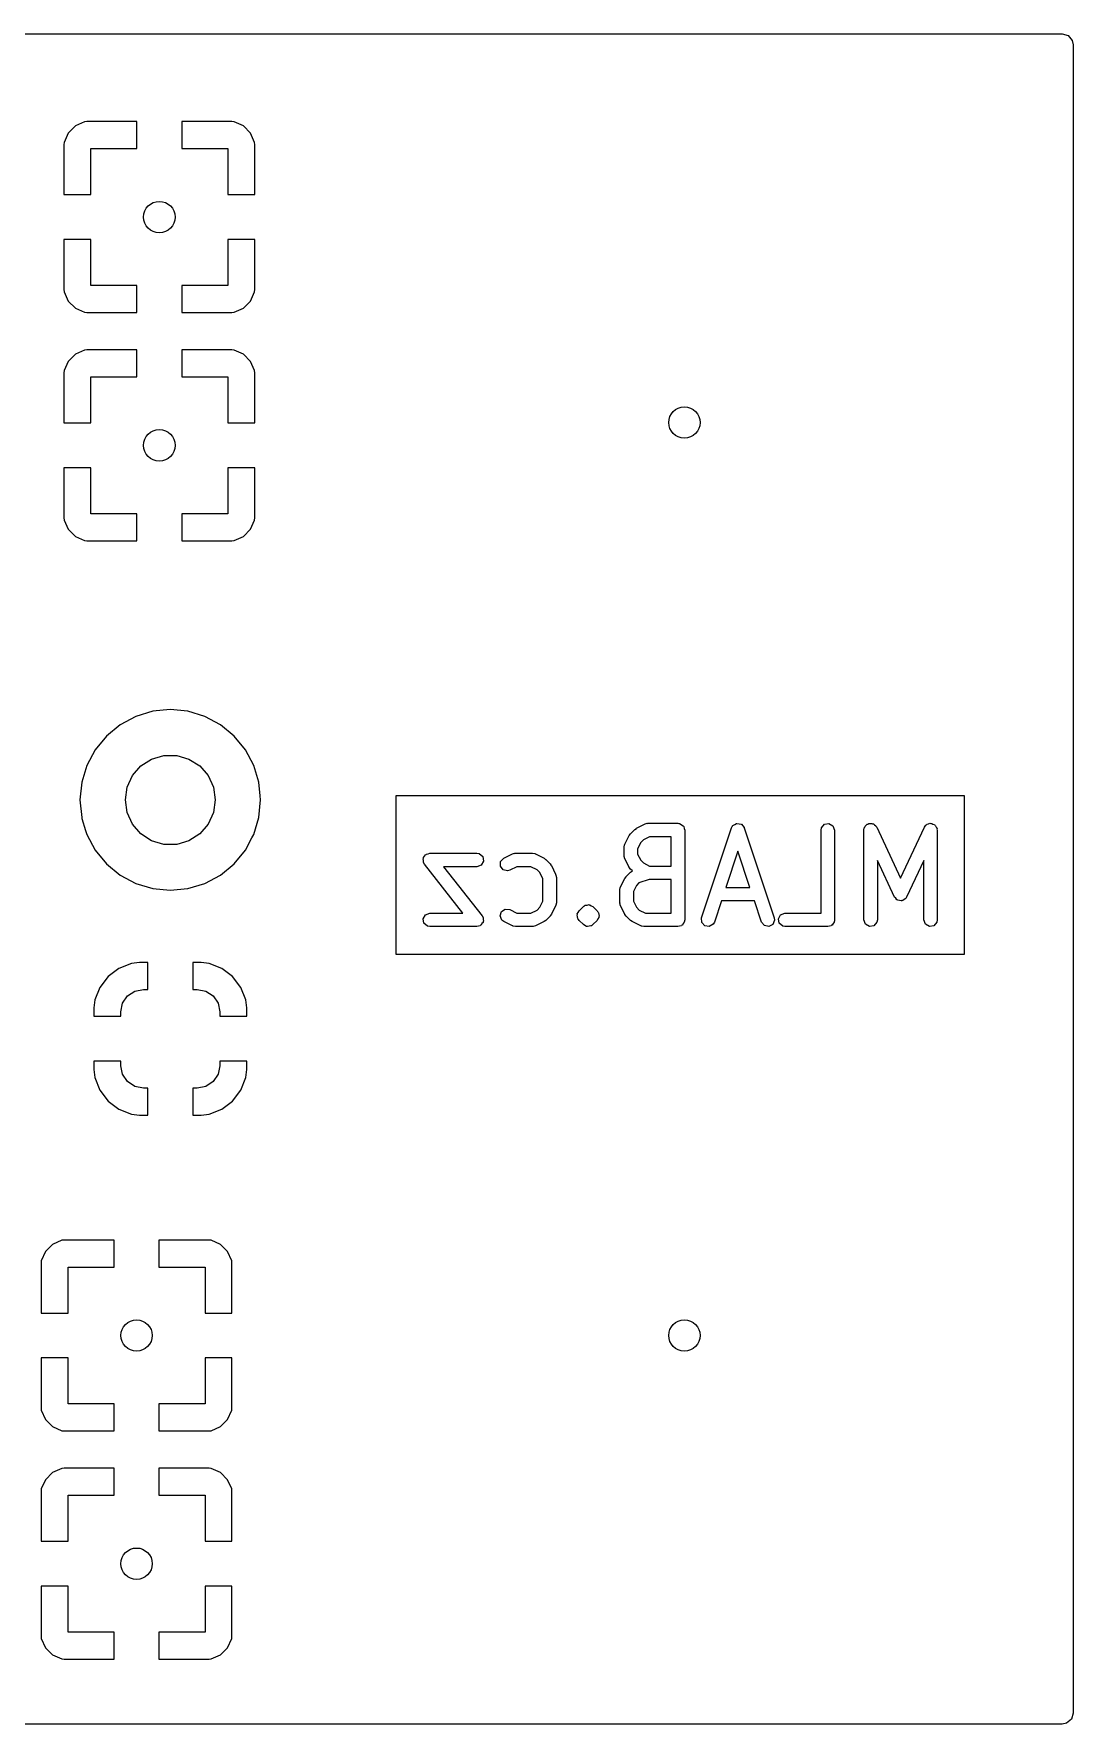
# Model space of a CAD drawing. Extents: x 4.43 to 5.97, y -4.57 to -3.83.
# Drawn here: x 5.515 to 5.97, y -4.57 to -3.83 of the extents above; entities that cross this region are included whole.
import ezdxf

# ---------------------------------------------------------------- set-up
doc = ezdxf.new("R2010")
doc.units = 0
doc.header["$MEASUREMENT"] = 0
doc.layers.add('BLACK', color=7, linetype='CONTINUOUS')

msp = doc.modelspace()

# ---------------------------------------------------------------- linework, layer by layer
at = {"layer": 'BLACK', "linetype": 'CONTINUOUS'}
for p, q in [((4.43459, -3.8297), (5.96541, -3.8297)), ((5.96541, -3.8297), (5.96805, -3.83048)), ((5.96805, -3.83048), (5.96985, -3.83256)), ((5.96985, -3.83256), (5.9703, -3.83459)), ((5.9703, -3.83459), (5.9703, -4.56541)), ((5.53009, -3.87321), (5.5283, -3.87725)), ((5.53321, -3.87009), (5.53009, -3.87321)), ((5.53009, -3.87321), (5.53009, -3.87321)), ((5.53725, -3.8683), (5.53321, -3.87009)), ((5.53321, -3.87009), (5.53321, -3.87009)), ((5.53824, -3.86819), (5.53725, -3.8683)), ((5.53725, -3.8683), (5.53725, -3.8683)), ((5.56016, -3.86819), (5.53824, -3.86819)), ((5.53824, -3.86819), (5.53824, -3.86819)), ((5.56016, -3.88), (5.56016, -3.86819)), ((5.60176, -3.86819), (5.57984, -3.86819)), ((5.57984, -3.86819), (5.57984, -3.88)), ((5.60275, -3.8683), (5.60176, -3.86819)), ((5.60679, -3.87009), (5.60275, -3.8683)), ((5.60991, -3.87321), (5.60679, -3.87009)), ((5.60679, -3.87009), (5.60679, -3.87009)), ((5.6117, -3.87725), (5.60991, -3.87321)), ((5.60991, -3.87321), (5.60991, -3.87321)), ((5.5283, -3.87725), (5.52819, -3.87824)), ((5.52819, -3.87824), (5.52819, -3.90016)), ((5.5283, -3.87725), (5.5283, -3.87725)), ((5.54, -3.90016), (5.54, -3.88)), ((5.54, -3.88), (5.56016, -3.88)), ((5.57984, -3.88), (5.6, -3.88)), ((5.6, -3.88), (5.6, -3.90016)), ((5.61181, -3.87824), (5.6117, -3.87725)), ((5.6117, -3.87725), (5.6117, -3.87725)), ((5.61181, -3.90016), (5.61181, -3.87824)), ((5.61181, -3.87824), (5.61181, -3.87824)), ((5.52819, -3.90016), (5.54, -3.90016)), ((5.6, -3.90016), (5.61181, -3.90016)), ((5.52819, -3.91984), (5.52819, -3.94176)), ((5.54, -3.91984), (5.52819, -3.91984)), ((5.54, -3.94), (5.54, -3.91984)), ((5.61181, -3.91984), (5.6, -3.91984)), ((5.6, -3.91984), (5.6, -3.94)), ((5.61181, -3.94176), (5.61181, -3.91984)), ((5.52819, -3.94176), (5.52819, -3.94176)), ((5.52819, -3.94176), (5.5283, -3.94275)), ((5.5283, -3.94275), (5.5283, -3.94275)), ((5.5283, -3.94275), (5.53009, -3.94679)), ((5.53009, -3.94679), (5.53009, -3.94679)), ((5.53009, -3.94679), (5.53321, -3.94991)), ((5.56016, -3.94), (5.54, -3.94)), ((5.56016, -3.95181), (5.56016, -3.94)), ((5.6, -3.94), (5.57984, -3.94)), ((5.57984, -3.94), (5.57984, -3.95181)), ((5.60679, -3.94991), (5.60991, -3.94679)), ((5.60991, -3.94679), (5.6117, -3.94275)), ((5.60991, -3.94679), (5.60991, -3.94679)), ((5.6117, -3.94275), (5.61181, -3.94176)), ((5.6117, -3.94275), (5.6117, -3.94275)), ((5.61181, -3.94176), (5.61181, -3.94176)), ((5.53321, -3.94991), (5.53321, -3.94991)), ((5.53321, -3.94991), (5.53725, -3.9517)), ((5.53725, -3.9517), (5.53824, -3.95181)), ((5.53824, -3.95181), (5.56016, -3.95181)), ((5.56016, -3.95181), (5.56016, -3.95181)), ((5.57984, -3.95181), (5.60176, -3.95181)), ((5.60176, -3.95181), (5.60275, -3.9517)), ((5.60176, -3.95181), (5.60176, -3.95181)), ((5.60275, -3.9517), (5.60679, -3.94991)), ((5.60275, -3.9517), (5.60275, -3.9517)), ((5.60679, -3.94991), (5.60679, -3.94991)), ((5.53725, -3.9683), (5.53321, -3.97009)), ((5.53824, -3.96819), (5.53725, -3.9683)), ((5.53725, -3.9683), (5.53725, -3.9683)), ((5.56016, -3.96819), (5.53824, -3.96819)), ((5.53824, -3.96819), (5.53824, -3.96819)), ((5.56016, -3.98), (5.56016, -3.96819)), ((5.60176, -3.96819), (5.57984, -3.96819)), ((5.57984, -3.96819), (5.57984, -3.98)), ((5.60275, -3.9683), (5.60176, -3.96819)), ((5.60679, -3.97009), (5.60275, -3.9683)), ((5.53009, -3.97321), (5.5283, -3.97725)), ((5.53321, -3.97009), (5.53009, -3.97321)), ((5.53009, -3.97321), (5.53009, -3.97321)), ((5.53321, -3.97009), (5.53321, -3.97009)), ((5.60991, -3.97321), (5.60679, -3.97009)), ((5.60679, -3.97009), (5.60679, -3.97009)), ((5.6117, -3.97725), (5.60991, -3.97321)), ((5.60991, -3.97321), (5.60991, -3.97321)), ((5.5283, -3.97725), (5.52819, -3.97824)), ((5.52819, -3.97824), (5.52819, -4.00016)), ((5.5283, -3.97725), (5.5283, -3.97725)), ((5.54, -4.00016), (5.54, -3.98)), ((5.54, -3.98), (5.56016, -3.98)), ((5.57984, -3.98), (5.6, -3.98)), ((5.6, -3.98), (5.6, -4.00016)), ((5.61181, -3.97824), (5.6117, -3.97725)), ((5.6117, -3.97725), (5.6117, -3.97725)), ((5.61181, -4.00016), (5.61181, -3.97824)), ((5.61181, -3.97824), (5.61181, -3.97824)), ((5.52819, -4.00016), (5.54, -4.00016)), ((5.6, -4.00016), (5.61181, -4.00016)), ((5.52819, -4.01984), (5.52819, -4.04176)), ((5.54, -4.01984), (5.52819, -4.01984)), ((5.54, -4.04), (5.54, -4.01984)), ((5.61181, -4.01984), (5.6, -4.01984)), ((5.6, -4.01984), (5.6, -4.04)), ((5.61181, -4.04176), (5.61181, -4.01984)), ((5.52819, -4.04176), (5.52819, -4.04176)), ((5.52819, -4.04176), (5.5283, -4.04275)), ((5.5283, -4.04275), (5.5283, -4.04275)), ((5.5283, -4.04275), (5.53009, -4.04679)), ((5.56016, -4.04), (5.54, -4.04)), ((5.56016, -4.05181), (5.56016, -4.04)), ((5.6, -4.04), (5.57984, -4.04)), ((5.57984, -4.04), (5.57984, -4.05181)), ((5.60991, -4.04679), (5.6117, -4.04275)), ((5.6117, -4.04275), (5.61181, -4.04176)), ((5.6117, -4.04275), (5.6117, -4.04275)), ((5.61181, -4.04176), (5.61181, -4.04176)), ((5.53009, -4.04679), (5.53009, -4.04679)), ((5.53009, -4.04679), (5.53321, -4.04991)), ((5.53321, -4.04991), (5.53321, -4.04991)), ((5.53321, -4.04991), (5.53725, -4.0517)), ((5.60275, -4.0517), (5.60679, -4.04991)), ((5.60679, -4.04991), (5.60991, -4.04679)), ((5.60679, -4.04991), (5.60679, -4.04991)), ((5.60991, -4.04679), (5.60991, -4.04679)), ((5.53725, -4.0517), (5.53824, -4.05181)), ((5.53824, -4.05181), (5.56016, -4.05181)), ((5.56016, -4.05181), (5.56016, -4.05181)), ((5.57984, -4.05181), (5.60176, -4.05181)), ((5.60176, -4.05181), (5.60275, -4.0517)), ((5.60176, -4.05181), (5.60176, -4.05181)), ((5.60275, -4.0517), (5.60275, -4.0517)), ((5.55281, -4.13244), (5.54682, -4.13737)), ((5.55966, -4.12879), (5.55281, -4.13244)), ((5.55281, -4.13244), (5.55281, -4.13244)), ((5.56708, -4.12653), (5.55966, -4.12879)), ((5.5748, -4.12577), (5.56708, -4.12653)), ((5.58252, -4.12653), (5.5748, -4.12577)), ((5.58995, -4.12879), (5.58252, -4.12653)), ((5.58252, -4.12653), (5.58252, -4.12653)), ((5.59679, -4.13244), (5.58995, -4.12879)), ((5.58995, -4.12879), (5.58995, -4.12879)), ((5.60279, -4.13737), (5.59679, -4.13244)), ((5.59679, -4.13244), (5.59679, -4.13244)), ((5.54682, -4.13737), (5.54189, -4.14336)), ((5.60771, -4.14336), (5.60279, -4.13737)), ((5.54189, -4.14336), (5.53824, -4.15021)), ((5.54189, -4.14336), (5.54189, -4.14336)), ((5.56663, -4.14745), (5.572, -4.14587)), ((5.572, -4.14587), (5.5776, -4.14587)), ((5.5776, -4.14587), (5.58298, -4.14745)), ((5.61137, -4.15021), (5.60771, -4.14336)), ((5.60771, -4.14336), (5.60771, -4.14336)), ((5.53824, -4.15021), (5.53598, -4.15763)), ((5.55592, -4.15981), (5.55824, -4.15471)), ((5.55824, -4.15471), (5.56191, -4.15048)), ((5.56191, -4.15048), (5.56663, -4.14745)), ((5.58298, -4.14745), (5.58769, -4.15048)), ((5.58769, -4.15048), (5.59136, -4.15471)), ((5.59136, -4.15471), (5.59369, -4.15981)), ((5.61362, -4.15763), (5.61137, -4.15021)), ((5.61137, -4.15021), (5.61137, -4.15021)), ((5.61137, -4.15021), (5.61137, -4.15021)), ((5.53598, -4.15763), (5.53522, -4.16535)), ((5.55512, -4.16535), (5.55592, -4.15981)), ((5.59369, -4.15981), (5.59449, -4.16535)), ((5.61421, -4.16358), (5.61362, -4.15763)), ((5.53522, -4.16535), (5.53598, -4.17308)), ((5.55592, -4.1709), (5.55512, -4.16535)), ((5.59449, -4.16535), (5.59369, -4.1709)), ((5.61362, -4.17308), (5.61438, -4.16535)), ((5.61438, -4.16535), (5.61421, -4.16358)), ((5.92267, -4.16358), (5.67353, -4.16358)), ((5.67353, -4.16358), (5.67353, -4.23287)), ((5.92267, -4.23287), (5.92267, -4.16358)), ((5.53598, -4.17308), (5.5361, -4.17347)), ((5.5361, -4.17347), (5.53768, -4.17868)), ((5.55824, -4.176), (5.55592, -4.1709)), ((5.56191, -4.18023), (5.55824, -4.176)), ((5.59136, -4.176), (5.58769, -4.18023)), ((5.59369, -4.1709), (5.59136, -4.176)), ((5.61137, -4.1805), (5.61362, -4.17308)), ((5.77899, -4.17777), (5.78274, -4.1759)), ((5.78274, -4.1759), (5.78373, -4.1756)), ((5.78373, -4.1756), (5.7839, -4.17564)), ((5.7839, -4.17564), (5.78406, -4.17558)), ((5.78406, -4.17558), (5.79719, -4.17558)), ((5.79719, -4.17558), (5.79757, -4.17565)), ((5.79757, -4.17565), (5.7977, -4.17563)), ((5.7977, -4.17563), (5.79781, -4.17569)), ((5.79781, -4.17569), (5.7982, -4.17576)), ((5.7982, -4.17576), (5.79879, -4.17625)), ((5.79879, -4.17625), (5.79945, -4.17664)), ((5.79945, -4.17664), (5.79954, -4.17689)), ((5.79954, -4.17689), (5.79974, -4.17706)), ((5.82063, -4.1776), (5.82112, -4.1767)), ((5.82112, -4.1767), (5.82119, -4.17666)), ((5.82119, -4.17666), (5.82123, -4.17658)), ((5.82123, -4.17658), (5.82205, -4.17613)), ((5.82205, -4.17613), (5.82284, -4.17564)), ((5.82284, -4.17564), (5.82293, -4.17566)), ((5.82293, -4.17566), (5.823, -4.17562)), ((5.823, -4.17562), (5.82392, -4.1758)), ((5.82392, -4.1758), (5.82484, -4.17594)), ((5.82484, -4.17594), (5.8249, -4.176)), ((5.8249, -4.176), (5.82498, -4.17602)), ((5.82498, -4.17602), (5.82556, -4.17675)), ((5.82556, -4.17675), (5.82618, -4.17745)), ((5.86003, -4.17753), (5.86133, -4.17598)), ((5.86133, -4.17598), (5.86332, -4.17563)), ((5.86332, -4.17563), (5.86507, -4.17664)), ((5.86507, -4.17664), (5.86576, -4.17854)), ((5.87903, -4.17722), (5.87913, -4.17684)), ((5.87913, -4.17684), (5.87966, -4.17647)), ((5.87966, -4.17647), (5.88008, -4.17598)), ((5.88008, -4.17598), (5.88046, -4.17591)), ((5.88046, -4.17591), (5.88079, -4.17568)), ((5.88079, -4.17568), (5.88143, -4.17574)), ((5.88143, -4.17574), (5.88207, -4.17563)), ((5.88207, -4.17563), (5.88241, -4.17583)), ((5.88241, -4.17583), (5.8828, -4.17586)), ((5.8828, -4.17586), (5.88326, -4.17632)), ((5.88326, -4.17632), (5.88381, -4.17664)), ((5.88381, -4.17664), (5.88395, -4.17701)), ((5.90512, -4.17729), (5.90571, -4.17645)), ((5.90571, -4.17645), (5.90607, -4.17628)), ((5.90607, -4.17628), (5.90632, -4.17598)), ((5.90632, -4.17598), (5.90696, -4.17587)), ((5.90696, -4.17587), (5.90754, -4.17559)), ((5.90754, -4.17559), (5.90792, -4.1757)), ((5.90792, -4.1757), (5.90831, -4.17563)), ((5.90831, -4.17563), (5.90887, -4.17595)), ((5.90887, -4.17595), (5.90949, -4.17612)), ((5.90949, -4.17612), (5.90972, -4.17644)), ((5.90972, -4.17644), (5.91006, -4.17664)), ((5.91006, -4.17664), (5.91028, -4.17724)), ((5.53768, -4.17868), (5.53824, -4.1805)), ((5.53824, -4.1805), (5.54189, -4.18734)), ((5.56663, -4.18326), (5.56191, -4.18023)), ((5.572, -4.18484), (5.56663, -4.18326)), ((5.58298, -4.18326), (5.5776, -4.18484)), ((5.58769, -4.18023), (5.58298, -4.18326)), ((5.60771, -4.18734), (5.61056, -4.18201)), ((5.61056, -4.18201), (5.61137, -4.1805)), ((5.61137, -4.1805), (5.61137, -4.1805)), ((5.61137, -4.1805), (5.61137, -4.1805)), ((5.77392, -4.18471), (5.7758, -4.18097)), ((5.7758, -4.18097), (5.77633, -4.18026)), ((5.77633, -4.18026), (5.77635, -4.1802)), ((5.77635, -4.1802), (5.77823, -4.17832)), ((5.77823, -4.17832), (5.77895, -4.17782)), ((5.77895, -4.17782), (5.77899, -4.17777)), ((5.78087, -4.18403), (5.77952, -4.18673)), ((5.78206, -4.18284), (5.78087, -4.18403)), ((5.78476, -4.18149), (5.78206, -4.18284)), ((5.79424, -4.18149), (5.78476, -4.18149)), ((5.79424, -4.19433), (5.79424, -4.18149)), ((5.79974, -4.17706), (5.79988, -4.17782)), ((5.79988, -4.17782), (5.80014, -4.17854)), ((5.80014, -4.17854), (5.80014, -4.21791)), ((5.80751, -4.21697), (5.82063, -4.1776)), ((5.82618, -4.17745), (5.82618, -4.17754)), ((5.82618, -4.17754), (5.82624, -4.1776)), ((5.82624, -4.1776), (5.83936, -4.21697)), ((5.85985, -4.17854), (5.86003, -4.17753)), ((5.85985, -4.21495), (5.85985, -4.17854)), ((5.86576, -4.17854), (5.86576, -4.21791)), ((5.8786, -4.17854), (5.87878, -4.17753)), ((5.8786, -4.21791), (5.8786, -4.17854)), ((5.87878, -4.17753), (5.87903, -4.17722)), ((5.88395, -4.17701), (5.88423, -4.17729)), ((5.88423, -4.17729), (5.89468, -4.19968)), ((5.89468, -4.19968), (5.90512, -4.17729)), ((5.91028, -4.17724), (5.91065, -4.17777)), ((5.91065, -4.17777), (5.91062, -4.17817)), ((5.91062, -4.17817), (5.91075, -4.17854)), ((5.91075, -4.17854), (5.91075, -4.21791)), ((5.54189, -4.18734), (5.54189, -4.18734)), ((5.54189, -4.18734), (5.54682, -4.19334)), ((5.5776, -4.18484), (5.572, -4.18484)), ((5.60279, -4.19334), (5.60771, -4.18734)), ((5.68554, -4.19115), (5.6857, -4.19087)), ((5.68567, -4.19186), (5.68554, -4.19115)), ((5.6857, -4.19087), (5.68571, -4.19056)), ((5.68571, -4.19056), (5.68619, -4.19002)), ((5.68619, -4.19002), (5.68655, -4.1894)), ((5.68655, -4.1894), (5.68685, -4.18929)), ((5.68685, -4.18929), (5.68706, -4.18906)), ((5.68706, -4.18906), (5.68777, -4.18895)), ((5.68777, -4.18895), (5.68845, -4.18871)), ((5.68845, -4.18871), (5.70907, -4.18871)), ((5.70907, -4.18871), (5.71008, -4.18888)), ((5.71008, -4.18888), (5.71163, -4.19018)), ((5.71163, -4.19018), (5.71198, -4.19217)), ((5.71949, -4.19236), (5.72088, -4.19089)), ((5.72088, -4.19089), (5.72463, -4.18902)), ((5.72463, -4.18902), (5.72561, -4.18873)), ((5.72561, -4.18873), (5.72578, -4.18877)), ((5.72578, -4.18877), (5.72595, -4.18871)), ((5.72595, -4.18871), (5.73345, -4.18871)), ((5.73345, -4.18871), (5.73446, -4.18888)), ((5.73446, -4.18888), (5.73459, -4.189)), ((5.73459, -4.189), (5.73477, -4.18902)), ((5.73477, -4.18902), (5.73852, -4.19089)), ((5.73852, -4.19089), (5.73922, -4.19142)), ((5.73922, -4.19142), (5.73928, -4.19145)), ((5.73928, -4.19145), (5.74116, -4.19332)), ((5.77361, -4.18604), (5.77379, -4.18503)), ((5.77361, -4.18978), (5.77361, -4.18604)), ((5.77367, -4.18995), (5.77361, -4.18978)), ((5.77363, -4.19012), (5.77367, -4.18995)), ((5.77392, -4.19111), (5.77363, -4.19012)), ((5.77379, -4.18503), (5.7739, -4.18489)), ((5.7739, -4.18489), (5.77392, -4.18471)), ((5.7758, -4.19485), (5.77392, -4.19111)), ((5.77952, -4.18673), (5.77952, -4.18909)), ((5.77952, -4.18909), (5.78087, -4.19179)), ((5.78087, -4.19179), (5.78206, -4.19298)), ((5.82343, -4.18787), (5.81816, -4.2037)), ((5.82871, -4.2037), (5.82343, -4.18787)), ((5.54682, -4.19334), (5.55281, -4.19826)), ((5.55281, -4.19826), (5.55281, -4.19826)), ((5.55281, -4.19826), (5.55966, -4.20192)), ((5.58995, -4.20192), (5.59679, -4.19826)), ((5.59679, -4.19826), (5.60279, -4.19334)), ((5.68565, -4.19258), (5.68567, -4.19186)), ((5.68587, -4.193), (5.68565, -4.19258)), ((5.68589, -4.19314), (5.68587, -4.193)), ((5.68598, -4.19321), (5.68589, -4.19314)), ((5.68613, -4.19348), (5.68598, -4.19321)), ((5.703, -4.21495), (5.68613, -4.19348)), ((5.70907, -4.19461), (5.69453, -4.19461)), ((5.69453, -4.19461), (5.7114, -4.21608)), ((5.71097, -4.19392), (5.70907, -4.19461)), ((5.71198, -4.19217), (5.71097, -4.19392)), ((5.71937, -4.19438), (5.71949, -4.19236)), ((5.72057, -4.196), (5.71937, -4.19438)), ((5.72253, -4.19647), (5.72057, -4.196)), ((5.72352, -4.19618), (5.72253, -4.19647)), ((5.72664, -4.19461), (5.72352, -4.19618)), ((5.73275, -4.19461), (5.72664, -4.19461)), ((5.73545, -4.19596), (5.73275, -4.19461)), ((5.73664, -4.19716), (5.73545, -4.19596)), ((5.73799, -4.19986), (5.73664, -4.19716)), ((5.74116, -4.19332), (5.74166, -4.19404)), ((5.74166, -4.19404), (5.74171, -4.19409)), ((5.74171, -4.19409), (5.74359, -4.19784)), ((5.74359, -4.19784), (5.74388, -4.19882)), ((5.74388, -4.19882), (5.74384, -4.19899)), ((5.74384, -4.19899), (5.7439, -4.19916)), ((5.7439, -4.19916), (5.7439, -4.21041)), ((5.77392, -4.19971), (5.77445, -4.199)), ((5.77445, -4.199), (5.77448, -4.19895)), ((5.77448, -4.19895), (5.77635, -4.19707)), ((5.77585, -4.1949), (5.7758, -4.19485)), ((5.77635, -4.19562), (5.77585, -4.1949)), ((5.77721, -4.19648), (5.77635, -4.19562)), ((5.77635, -4.19707), (5.77719, -4.19648)), ((5.77719, -4.19648), (5.77721, -4.19648)), ((5.78206, -4.19298), (5.78476, -4.19433)), ((5.78476, -4.19433), (5.79424, -4.19433)), ((5.892, -4.20791), (5.88451, -4.19185)), ((5.88451, -4.19185), (5.88451, -4.21791)), ((5.90485, -4.19185), (5.89735, -4.20791)), ((5.90485, -4.21791), (5.90485, -4.19185)), ((5.55966, -4.20192), (5.55966, -4.20192)), ((5.55966, -4.20192), (5.55966, -4.20192)), ((5.55966, -4.20192), (5.56708, -4.20417)), ((5.56708, -4.20417), (5.5748, -4.20493)), ((5.5748, -4.20493), (5.58252, -4.20417)), ((5.58252, -4.20417), (5.58995, -4.20192)), ((5.73799, -4.20971), (5.73799, -4.19986)), ((5.77174, -4.20478), (5.77192, -4.20377)), ((5.77174, -4.21041), (5.77174, -4.20478)), ((5.77192, -4.20377), (5.77203, -4.20364)), ((5.77203, -4.20364), (5.77205, -4.20346)), ((5.77205, -4.20346), (5.77392, -4.19971)), ((5.77899, -4.20278), (5.77764, -4.20548)), ((5.77764, -4.20548), (5.77764, -4.20971)), ((5.78004, -4.20174), (5.77899, -4.20278)), ((5.78454, -4.20024), (5.78004, -4.20174)), ((5.79424, -4.20024), (5.78454, -4.20024)), ((5.79424, -4.21495), (5.79424, -4.20024)), ((5.81816, -4.2037), (5.82871, -4.2037)), ((5.71983, -4.21427), (5.72151, -4.21316)), ((5.72151, -4.21316), (5.72352, -4.21339)), ((5.72352, -4.21339), (5.72664, -4.21495)), ((5.73275, -4.21495), (5.73545, -4.2136)), ((5.73545, -4.2136), (5.73664, -4.21241)), ((5.73664, -4.21241), (5.73799, -4.20971)), ((5.74359, -4.21173), (5.74171, -4.21548)), ((5.74361, -4.21155), (5.74359, -4.21173)), ((5.74372, -4.21142), (5.74361, -4.21155)), ((5.7439, -4.21041), (5.74372, -4.21142)), ((5.75353, -4.21464), (5.75385, -4.21394)), ((5.75385, -4.21394), (5.75573, -4.21207)), ((5.75573, -4.21207), (5.75605, -4.21185)), ((5.75605, -4.21185), (5.75612, -4.21174)), ((5.75612, -4.21174), (5.75625, -4.2117)), ((5.75625, -4.2117), (5.75626, -4.2117)), ((5.75626, -4.2117), (5.75634, -4.2116)), ((5.75634, -4.2116), (5.75642, -4.21159)), ((5.75642, -4.21159), (5.75657, -4.21148)), ((5.75657, -4.21148), (5.75733, -4.21141)), ((5.75733, -4.21141), (5.75808, -4.21122)), ((5.75808, -4.21122), (5.7582, -4.21127)), ((5.7582, -4.21127), (5.75833, -4.21125)), ((5.75833, -4.21125), (5.75845, -4.21132)), ((5.75845, -4.21132), (5.75858, -4.2113)), ((5.75858, -4.2113), (5.75921, -4.21174)), ((5.75921, -4.21174), (5.75991, -4.21207)), ((5.75991, -4.21207), (5.76178, -4.21394)), ((5.76178, -4.21394), (5.762, -4.21426)), ((5.7718, -4.21057), (5.77174, -4.21041)), ((5.77176, -4.21074), (5.7718, -4.21057)), ((5.77205, -4.21173), (5.77176, -4.21074)), ((5.77392, -4.21548), (5.77205, -4.21173)), ((5.77764, -4.20971), (5.77899, -4.21241)), ((5.77899, -4.21241), (5.78019, -4.2136)), ((5.78019, -4.2136), (5.78289, -4.21495)), ((5.81619, -4.20961), (5.81311, -4.21884)), ((5.83068, -4.20961), (5.81619, -4.20961)), ((5.83376, -4.21884), (5.83068, -4.20961)), ((5.89254, -4.20845), (5.892, -4.20791)), ((5.89298, -4.20908), (5.89254, -4.20845)), ((5.89324, -4.20915), (5.89298, -4.20908)), ((5.89343, -4.20933), (5.89324, -4.20915)), ((5.89419, -4.2094), (5.89343, -4.20933)), ((5.89493, -4.2096), (5.89419, -4.2094)), ((5.89517, -4.20949), (5.89493, -4.2096)), ((5.89544, -4.20951), (5.89517, -4.20949)), ((5.89607, -4.20907), (5.89544, -4.20951)), ((5.89676, -4.20875), (5.89607, -4.20907)), ((5.89699, -4.20843), (5.89676, -4.20875)), ((5.89709, -4.20835), (5.89699, -4.20843)), ((5.89713, -4.20822), (5.89709, -4.20835)), ((5.89735, -4.20791), (5.89713, -4.20822)), ((5.68554, -4.21739), (5.68655, -4.21564)), ((5.68589, -4.21938), (5.68554, -4.21739)), ((5.68744, -4.22068), (5.68589, -4.21938)), ((5.68655, -4.21564), (5.68845, -4.21495)), ((5.68845, -4.22086), (5.68744, -4.22068)), ((5.68845, -4.21495), (5.703, -4.21495)), ((5.70907, -4.22086), (5.68845, -4.22086)), ((5.70975, -4.22061), (5.70907, -4.22086)), ((5.71047, -4.22051), (5.70975, -4.22061)), ((5.71068, -4.22028), (5.71047, -4.22051)), ((5.71097, -4.22017), (5.71068, -4.22028)), ((5.71133, -4.21954), (5.71097, -4.22017)), ((5.71181, -4.219), (5.71133, -4.21954)), ((5.7114, -4.21608), (5.71154, -4.21636)), ((5.71154, -4.21636), (5.71163, -4.21643)), ((5.71163, -4.21643), (5.71166, -4.21657)), ((5.71166, -4.21657), (5.71188, -4.21699)), ((5.71182, -4.21869), (5.71181, -4.219)), ((5.71198, -4.21842), (5.71182, -4.21869)), ((5.71188, -4.21699), (5.71186, -4.21771)), ((5.71186, -4.21771), (5.71198, -4.21842)), ((5.71925, -4.21621), (5.71983, -4.21427)), ((5.72005, -4.21806), (5.71925, -4.21621)), ((5.72088, -4.21867), (5.72005, -4.21806)), ((5.72463, -4.22055), (5.72088, -4.21867)), ((5.7248, -4.22057), (5.72463, -4.22055)), ((5.72494, -4.22068), (5.7248, -4.22057)), ((5.72595, -4.22086), (5.72494, -4.22068)), ((5.73345, -4.22086), (5.72595, -4.22086)), ((5.72664, -4.21495), (5.73275, -4.21495)), ((5.73361, -4.2208), (5.73345, -4.22086)), ((5.73378, -4.22084), (5.73361, -4.2208)), ((5.73477, -4.22055), (5.73378, -4.22084)), ((5.73852, -4.21867), (5.73477, -4.22055)), ((5.73856, -4.21863), (5.73852, -4.21867)), ((5.73928, -4.21812), (5.73856, -4.21863)), ((5.74116, -4.21624), (5.73928, -4.21812)), ((5.74119, -4.21619), (5.74116, -4.21624)), ((5.74171, -4.21548), (5.74119, -4.21619)), ((5.753, -4.21577), (5.75311, -4.21553)), ((5.7532, -4.21652), (5.753, -4.21577)), ((5.75309, -4.21527), (5.75353, -4.21464)), ((5.75311, -4.21553), (5.75309, -4.21527)), ((5.75327, -4.21728), (5.7532, -4.21652)), ((5.75349, -4.2176), (5.75327, -4.21728)), ((5.75352, -4.21773), (5.75349, -4.2176)), ((5.75363, -4.2178), (5.75352, -4.21773)), ((5.75386, -4.21812), (5.75363, -4.2178)), ((5.75573, -4.21999), (5.75386, -4.21812)), ((5.75643, -4.22032), (5.75573, -4.21999)), ((5.75705, -4.22076), (5.75643, -4.22032)), ((5.75719, -4.22075), (5.75705, -4.22076)), ((5.7573, -4.22081), (5.75719, -4.22075)), ((5.75744, -4.22079), (5.7573, -4.22081)), ((5.75756, -4.22085), (5.75744, -4.22079)), ((5.7583, -4.22065), (5.75756, -4.22085)), ((5.75907, -4.22058), (5.7583, -4.22065)), ((5.75922, -4.22048), (5.75907, -4.22058)), ((5.75929, -4.22046), (5.75922, -4.22048)), ((5.75938, -4.22036), (5.75929, -4.22046)), ((5.75951, -4.22033), (5.75938, -4.22036)), ((5.75938, -4.22036), (5.75938, -4.22036)), ((5.75959, -4.22022), (5.75951, -4.22033)), ((5.75991, -4.21999), (5.75959, -4.22022)), ((5.76178, -4.21812), (5.75991, -4.21999)), ((5.7621, -4.21742), (5.76178, -4.21812)), ((5.762, -4.21426), (5.76211, -4.21434)), ((5.76254, -4.2168), (5.7621, -4.21742)), ((5.76211, -4.21434), (5.76215, -4.21446)), ((5.76215, -4.21446), (5.76237, -4.21478)), ((5.76237, -4.21478), (5.76244, -4.21555)), ((5.76244, -4.21555), (5.76263, -4.21629)), ((5.76263, -4.21629), (5.76252, -4.21653)), ((5.76252, -4.21653), (5.76254, -4.2168)), ((5.77397, -4.21552), (5.77392, -4.21548)), ((5.77448, -4.21624), (5.77397, -4.21552)), ((5.77635, -4.21812), (5.77448, -4.21624)), ((5.77641, -4.21815), (5.77635, -4.21812)), ((5.77712, -4.21867), (5.77641, -4.21815)), ((5.78087, -4.22055), (5.77712, -4.21867)), ((5.78104, -4.22057), (5.78087, -4.22055)), ((5.78118, -4.22068), (5.78104, -4.22057)), ((5.78219, -4.22086), (5.78118, -4.22068)), ((5.79719, -4.22086), (5.78219, -4.22086)), ((5.78289, -4.21495), (5.79424, -4.21495)), ((5.79791, -4.2206), (5.79719, -4.22086)), ((5.79866, -4.22046), (5.79791, -4.2206)), ((5.79884, -4.22026), (5.79866, -4.22046)), ((5.79909, -4.22017), (5.79884, -4.22026)), ((5.79947, -4.2195), (5.79909, -4.22017)), ((5.79996, -4.21892), (5.79947, -4.2195)), ((5.80003, -4.21853), (5.79996, -4.21892)), ((5.8001, -4.21842), (5.80003, -4.21853)), ((5.80014, -4.21791), (5.80007, -4.21829)), ((5.80007, -4.21829), (5.8001, -4.21842)), ((5.80757, -4.21899), (5.80751, -4.21697)), ((5.80891, -4.2205), (5.80757, -4.21899)), ((5.8109, -4.2208), (5.80891, -4.2205)), ((5.81262, -4.21974), (5.8109, -4.2208)), ((5.81311, -4.21884), (5.81262, -4.21974)), ((5.83501, -4.22042), (5.83376, -4.21884)), ((5.83699, -4.22083), (5.83501, -4.22042)), ((5.83877, -4.21987), (5.83699, -4.22083)), ((5.83951, -4.21799), (5.83877, -4.21987)), ((5.83936, -4.21697), (5.83951, -4.21799)), ((5.84115, -4.21739), (5.84216, -4.21564)), ((5.8415, -4.21938), (5.84115, -4.21739)), ((5.84305, -4.22068), (5.8415, -4.21938)), ((5.84216, -4.21564), (5.84406, -4.21495)), ((5.84406, -4.22086), (5.84305, -4.22068)), ((5.84406, -4.21495), (5.85985, -4.21495)), ((5.8628, -4.22086), (5.84406, -4.22086)), ((5.86353, -4.2206), (5.8628, -4.22086)), ((5.86428, -4.22046), (5.86353, -4.2206)), ((5.86445, -4.22026), (5.86428, -4.22046)), ((5.8647, -4.22017), (5.86445, -4.22026)), ((5.86509, -4.2195), (5.8647, -4.22017)), ((5.86558, -4.21892), (5.86509, -4.2195)), ((5.86565, -4.21853), (5.86558, -4.21892)), ((5.86571, -4.21842), (5.86565, -4.21853)), ((5.86576, -4.21791), (5.86569, -4.21829)), ((5.86569, -4.21829), (5.86571, -4.21842)), ((5.87929, -4.2198), (5.8786, -4.21791)), ((5.88104, -4.22081), (5.87929, -4.2198)), ((5.88303, -4.22046), (5.88104, -4.22081)), ((5.88433, -4.21892), (5.88303, -4.22046)), ((5.88451, -4.21791), (5.88433, -4.21892)), ((5.90554, -4.2198), (5.90485, -4.21791)), ((5.90729, -4.22081), (5.90554, -4.2198)), ((5.90928, -4.22046), (5.90729, -4.22081)), ((5.91057, -4.21892), (5.90928, -4.22046)), ((5.91075, -4.21791), (5.91057, -4.21892)), ((5.67353, -4.23287), (5.92267, -4.23287)), ((5.54754, -4.24273), (5.54394, -4.24748)), ((5.55228, -4.23914), (5.54754, -4.24273)), ((5.55782, -4.23695), (5.55228, -4.23914)), ((5.5613, -4.23654), (5.55782, -4.23695)), ((5.56496, -4.23654), (5.5613, -4.23654)), ((5.56496, -4.24835), (5.56496, -4.23654)), ((5.58831, -4.23654), (5.58465, -4.23654)), ((5.58465, -4.23654), (5.58465, -4.24835)), ((5.59179, -4.23695), (5.58831, -4.23654)), ((5.59733, -4.23914), (5.59179, -4.23695)), ((5.60207, -4.24273), (5.59733, -4.23914)), ((5.60567, -4.24748), (5.60207, -4.24273)), ((5.54394, -4.24748), (5.54176, -4.25301)), ((5.55603, -4.25123), (5.55923, -4.2491)), ((5.55923, -4.2491), (5.56299, -4.24835)), ((5.56299, -4.24835), (5.56496, -4.24835)), ((5.58465, -4.24835), (5.58661, -4.24835)), ((5.58661, -4.24835), (5.59038, -4.2491)), ((5.59038, -4.2491), (5.59357, -4.25123)), ((5.60785, -4.25301), (5.60567, -4.24748)), ((5.54176, -4.25301), (5.54134, -4.25649)), ((5.54134, -4.25649), (5.54134, -4.26016)), ((5.55315, -4.25819), (5.5539, -4.25442)), ((5.55315, -4.26016), (5.55315, -4.25819)), ((5.5539, -4.25442), (5.55603, -4.25123)), ((5.59357, -4.25123), (5.59571, -4.25442)), ((5.59571, -4.25442), (5.59646, -4.25819)), ((5.59646, -4.25819), (5.59646, -4.26016)), ((5.60827, -4.25649), (5.60785, -4.25301)), ((5.60827, -4.26016), (5.60827, -4.25649)), ((5.54134, -4.26016), (5.55315, -4.26016)), ((5.59646, -4.26016), (5.60827, -4.26016)), ((5.55315, -4.27984), (5.54134, -4.27984)), ((5.54134, -4.27984), (5.54134, -4.28351)), ((5.55315, -4.28181), (5.55315, -4.27984)), ((5.60827, -4.27984), (5.59646, -4.27984)), ((5.59646, -4.27984), (5.59646, -4.28181)), ((5.60827, -4.28351), (5.60827, -4.27984)), ((5.54134, -4.28351), (5.54176, -4.28699)), ((5.54176, -4.28699), (5.54394, -4.29252)), ((5.5539, -4.28558), (5.55315, -4.28181)), ((5.55603, -4.28877), (5.5539, -4.28558)), ((5.59571, -4.28558), (5.59357, -4.28877)), ((5.59646, -4.28181), (5.59571, -4.28558)), ((5.60567, -4.29252), (5.60785, -4.28699)), ((5.60785, -4.28699), (5.60827, -4.28351)), ((5.54394, -4.29252), (5.54754, -4.29727)), ((5.55923, -4.2909), (5.55603, -4.28877)), ((5.56299, -4.29165), (5.55923, -4.2909)), ((5.56496, -4.29165), (5.56299, -4.29165)), ((5.56496, -4.30346), (5.56496, -4.29165)), ((5.58661, -4.29165), (5.58465, -4.29165)), ((5.58465, -4.29165), (5.58465, -4.30346)), ((5.59038, -4.2909), (5.58661, -4.29165)), ((5.59357, -4.28877), (5.59038, -4.2909)), ((5.60207, -4.29727), (5.60567, -4.29252)), ((5.54754, -4.29727), (5.55228, -4.30086)), ((5.55228, -4.30086), (5.55782, -4.30305)), ((5.59179, -4.30305), (5.59733, -4.30086)), ((5.59733, -4.30086), (5.60207, -4.29727)), ((5.55782, -4.30305), (5.5613, -4.30346)), ((5.5613, -4.30346), (5.56496, -4.30346)), ((5.58465, -4.30346), (5.58831, -4.30346)), ((5.58831, -4.30346), (5.59179, -4.30305)), ((5.52321, -4.36009), (5.52009, -4.36321)), ((5.52725, -4.3583), (5.52321, -4.36009)), ((5.52321, -4.36009), (5.52321, -4.36009)), ((5.52824, -4.35819), (5.52725, -4.3583)), ((5.52725, -4.3583), (5.52725, -4.3583)), ((5.55016, -4.35819), (5.52824, -4.35819)), ((5.52824, -4.35819), (5.52824, -4.35819)), ((5.55016, -4.37), (5.55016, -4.35819)), ((5.59176, -4.35819), (5.56984, -4.35819)), ((5.56984, -4.35819), (5.56984, -4.37)), ((5.59275, -4.3583), (5.59176, -4.35819)), ((5.59679, -4.36009), (5.59275, -4.3583)), ((5.59991, -4.36321), (5.59679, -4.36009)), ((5.59679, -4.36009), (5.59679, -4.36009)), ((5.5183, -4.36725), (5.51819, -4.36824)), ((5.51819, -4.36824), (5.51819, -4.39016)), ((5.52009, -4.36321), (5.5183, -4.36725)), ((5.5183, -4.36725), (5.5183, -4.36725)), ((5.52009, -4.36321), (5.52009, -4.36321)), ((5.6017, -4.36725), (5.59991, -4.36321)), ((5.59991, -4.36321), (5.59991, -4.36321)), ((5.60181, -4.36824), (5.6017, -4.36725)), ((5.6017, -4.36725), (5.6017, -4.36725)), ((5.60181, -4.39016), (5.60181, -4.36824)), ((5.60181, -4.36824), (5.60181, -4.36824)), ((5.53, -4.39016), (5.53, -4.37)), ((5.53, -4.37), (5.55016, -4.37)), ((5.56984, -4.37), (5.59, -4.37)), ((5.59, -4.37), (5.59, -4.39016)), ((5.51819, -4.39016), (5.53, -4.39016)), ((5.59, -4.39016), (5.60181, -4.39016)), ((5.51819, -4.40984), (5.51819, -4.43176)), ((5.53, -4.40984), (5.51819, -4.40984)), ((5.53, -4.43), (5.53, -4.40984)), ((5.60181, -4.40984), (5.59, -4.40984)), ((5.59, -4.40984), (5.59, -4.43)), ((5.60181, -4.43176), (5.60181, -4.40984)), ((5.51819, -4.43176), (5.51819, -4.43176)), ((5.51819, -4.43176), (5.5183, -4.43275)), ((5.5183, -4.43275), (5.5183, -4.43275)), ((5.5183, -4.43275), (5.52009, -4.43679)), ((5.55016, -4.43), (5.53, -4.43)), ((5.55016, -4.44181), (5.55016, -4.43)), ((5.59, -4.43), (5.56984, -4.43)), ((5.56984, -4.43), (5.56984, -4.44181)), ((5.59991, -4.43679), (5.6017, -4.43275)), ((5.6017, -4.43275), (5.60181, -4.43176)), ((5.6017, -4.43275), (5.6017, -4.43275)), ((5.60181, -4.43176), (5.60181, -4.43176)), ((5.52009, -4.43679), (5.52009, -4.43679)), ((5.52009, -4.43679), (5.52321, -4.43991)), ((5.52321, -4.43991), (5.52321, -4.43991)), ((5.52321, -4.43991), (5.52725, -4.4417)), ((5.52725, -4.4417), (5.52824, -4.44181)), ((5.52824, -4.44181), (5.55016, -4.44181)), ((5.55016, -4.44181), (5.55016, -4.44181)), ((5.56984, -4.44181), (5.59176, -4.44181)), ((5.59176, -4.44181), (5.59275, -4.4417)), ((5.59176, -4.44181), (5.59176, -4.44181)), ((5.59275, -4.4417), (5.59679, -4.43991)), ((5.59275, -4.4417), (5.59275, -4.4417)), ((5.59679, -4.43991), (5.59991, -4.43679)), ((5.59679, -4.43991), (5.59679, -4.43991)), ((5.59991, -4.43679), (5.59991, -4.43679)), ((5.52725, -4.4583), (5.52321, -4.46009)), ((5.52824, -4.45819), (5.52725, -4.4583)), ((5.52725, -4.4583), (5.52725, -4.4583)), ((5.55016, -4.45819), (5.52824, -4.45819)), ((5.52824, -4.45819), (5.52824, -4.45819)), ((5.55016, -4.47), (5.55016, -4.45819)), ((5.59176, -4.45819), (5.56984, -4.45819)), ((5.56984, -4.45819), (5.56984, -4.47)), ((5.59275, -4.4583), (5.59176, -4.45819)), ((5.59679, -4.46009), (5.59275, -4.4583)), ((5.52009, -4.46321), (5.5183, -4.46725)), ((5.52321, -4.46009), (5.52009, -4.46321)), ((5.52009, -4.46321), (5.52009, -4.46321)), ((5.52321, -4.46009), (5.52321, -4.46009)), ((5.59991, -4.46321), (5.59679, -4.46009)), ((5.59679, -4.46009), (5.59679, -4.46009)), ((5.6017, -4.46725), (5.59991, -4.46321)), ((5.59991, -4.46321), (5.59991, -4.46321)), ((5.5183, -4.46725), (5.51819, -4.46824)), ((5.51819, -4.46824), (5.51819, -4.49016)), ((5.5183, -4.46725), (5.5183, -4.46725)), ((5.53, -4.49016), (5.53, -4.47)), ((5.53, -4.47), (5.55016, -4.47)), ((5.56984, -4.47), (5.59, -4.47)), ((5.59, -4.47), (5.59, -4.49016)), ((5.60181, -4.46824), (5.6017, -4.46725)), ((5.6017, -4.46725), (5.6017, -4.46725)), ((5.60181, -4.49016), (5.60181, -4.46824)), ((5.60181, -4.46824), (5.60181, -4.46824)), ((5.51819, -4.49016), (5.53, -4.49016)), ((5.59, -4.49016), (5.60181, -4.49016)), ((5.51819, -4.50984), (5.51819, -4.53176)), ((5.53, -4.50984), (5.51819, -4.50984)), ((5.53, -4.53), (5.53, -4.50984)), ((5.60181, -4.50984), (5.59, -4.50984)), ((5.59, -4.50984), (5.59, -4.53)), ((5.60181, -4.53176), (5.60181, -4.50984)), ((5.51819, -4.53176), (5.51819, -4.53176)), ((5.51819, -4.53176), (5.5183, -4.53275)), ((5.55016, -4.53), (5.53, -4.53)), ((5.55016, -4.54181), (5.55016, -4.53)), ((5.59, -4.53), (5.56984, -4.53)), ((5.56984, -4.53), (5.56984, -4.54181)), ((5.6017, -4.53275), (5.60181, -4.53176)), ((5.60181, -4.53176), (5.60181, -4.53176)), ((5.5183, -4.53275), (5.5183, -4.53275)), ((5.5183, -4.53275), (5.52009, -4.53679)), ((5.52009, -4.53679), (5.52009, -4.53679)), ((5.52009, -4.53679), (5.52321, -4.53991)), ((5.59679, -4.53991), (5.59991, -4.53679)), ((5.59991, -4.53679), (5.6017, -4.53275)), ((5.59991, -4.53679), (5.59991, -4.53679)), ((5.6017, -4.53275), (5.6017, -4.53275)), ((5.52321, -4.53991), (5.52321, -4.53991)), ((5.52321, -4.53991), (5.52725, -4.5417)), ((5.52725, -4.5417), (5.52824, -4.54181)), ((5.52824, -4.54181), (5.55016, -4.54181)), ((5.55016, -4.54181), (5.55016, -4.54181)), ((5.56984, -4.54181), (5.59176, -4.54181)), ((5.59176, -4.54181), (5.59275, -4.5417)), ((5.59176, -4.54181), (5.59176, -4.54181)), ((5.59275, -4.5417), (5.59679, -4.53991)), ((5.59275, -4.5417), (5.59275, -4.5417)), ((5.59679, -4.53991), (5.59679, -4.53991)), ((5.96952, -4.56805), (5.96744, -4.56985)), ((5.9703, -4.56541), (5.96952, -4.56805)), ((5.96541, -4.5703), (4.43459, -4.5703)), ((5.96744, -4.56985), (5.96541, -4.5703))]:
    msp.add_line(p, q, dxfattribs=at)
at = {"layer": 'BLACK'}
for centre in [(5.57, -3.91), (5.8, -4), (5.57, -4.01), (5.56, -4.4), (5.8, -4.4), (5.56, -4.5)]:
    msp.add_circle(centre, 0.00689, dxfattribs=at)

doc.saveas('drawing.dxf')
